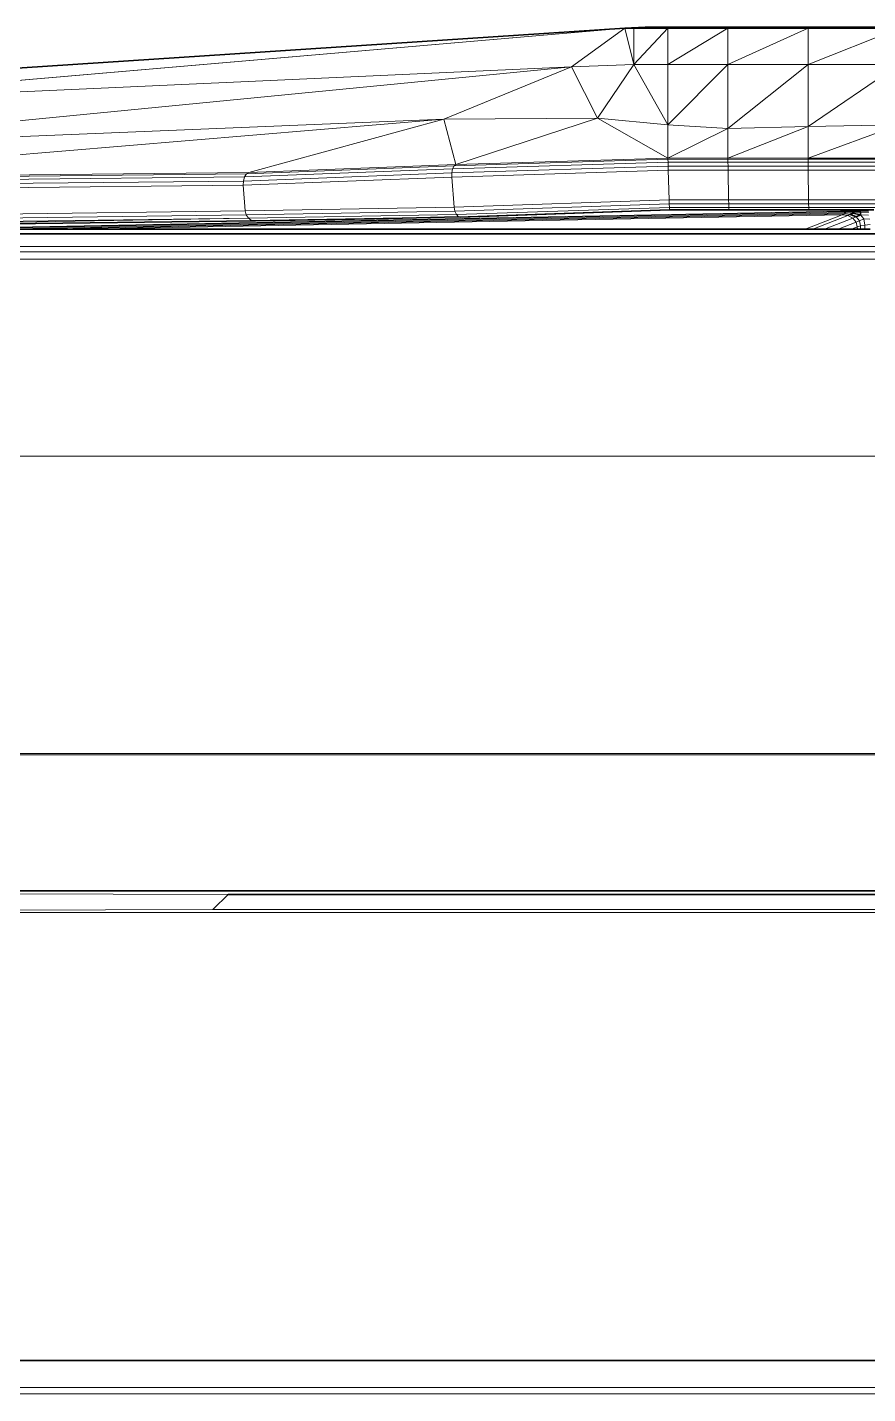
# Model space of a CAD drawing. Header units: inches. Extents: x 1 to 101, y 1 to 36.
# Drawn here: x 8.84 to 12.25, y 29.98 to 35.54 of the extents above; entities that cross this region are included whole.
import ezdxf

# ---------------------------------------------------------------- set-up
doc = ezdxf.new("R2010")
doc.units = ezdxf.units.IN
doc.header["$MEASUREMENT"] = 0
doc.layers.add('Default', color=7, linetype='Continuous')

msp = doc.modelspace()

# ---------------------------------------------------------------- linework, layer by layer
at = {"layer": 'Default', "color": 49, "lineweight": 0, "true_color": 0x464646, "transparency": 33554687}
for p, q in [((7.6599, 35.2958), (11.2644, 35.5318)), ((11.2644, 35.5318), (7.6599, 35.2223))]:
    msp.add_line(p, q, dxfattribs=at).dxf.unprotected_set("ltscale", 0)
at = {"layer": 'Default', "color": 251, "lineweight": 0, "true_color": 0x494949, "transparency": 33554687}
for p, q in [((7.6599, 35.2223), (11.2644, 35.5318)), ((11.2644, 35.5318), (11.0482, 35.3751)), ((11.0482, 35.3751), (11.2644, 35.5318)), ((11.3008, 35.3849), (11.2644, 35.5318)), ((11.2644, 35.5318), (11.3008, 35.5318)), ((11.2644, 35.5318), (11.3008, 35.3849)), ((11.3008, 35.5318), (11.3008, 35.3849)), ((11.3008, 35.3849), (11.0482, 35.3751)), ((11.0482, 35.3751), (7.6599, 35.2223))]:
    msp.add_line(p, q, dxfattribs=at).dxf.unprotected_set("ltscale", 0)
at = {"layer": 'Default', "color": 7, "lineweight": 35, "ltscale": 5.332711, "transparency": 33554687}
for p, q in [((7.6599, 35.2958), (11.2644, 35.5318)), ((11.3471, 35.5358), (11.2644, 35.5318)), ((11.2644, 35.5318), (11.3008, 35.5318)), ((11.3008, 35.5318), (11.4399, 35.5318)), ((14.1433, 35.5358), (11.3471, 35.5358)), ((11.4399, 35.5318), (11.6835, 35.5318)), ((11.6835, 35.5318), (12.0096, 35.5318)), ((12.0096, 35.5318), (12.3779, 35.5318)), ((10.5987, 34.7646), (11.4463, 34.7938)), ((11.4463, 34.7938), (11.6874, 34.7943)), ((11.6874, 34.7943), (12.0119, 34.7933)), ((12.0119, 34.7933), (12.1813, 34.7934)), ((12.1813, 34.7934), (12.2159, 34.7934)), ((12.182, 34.7749), (12.1914, 34.7804)), ((12.2043, 34.7655), (12.182, 34.7749)), ((12.1914, 34.7804), (12.1899, 34.7861)), ((12.1899, 34.7861), (12.2226, 34.7841)), ((12.1914, 34.7804), (12.2226, 34.7739)), ((12.2043, 34.7655), (12.2226, 34.7739)), ((12.2159, 34.7934), (12.2474, 34.7934)), ((12.2226, 34.7841), (12.2226, 34.7739)), ((12.2474, 34.7934), (12.2757, 34.7934)), ((8.8803, 34.7155), (8.6921, 34.7155)), ((8.7606, 34.737), (9.7584, 34.7492)), ((9.0694, 34.7155), (8.8803, 34.7155)), ((11.9974, 34.7155), (9.0694, 34.7155)), ((9.7584, 34.7492), (9.7625, 34.7489)), ((9.7625, 34.7489), (9.7642, 34.7491)), ((9.7642, 34.7491), (10.2485, 34.758)), ((10.2485, 34.758), (10.5896, 34.7661)), ((10.5987, 34.7646), (10.5896, 34.7661)), ((12.0283, 34.7155), (11.9974, 34.7155)), ((12.0758, 34.7155), (12.0283, 34.7155)), ((12.1314, 34.7155), (12.0758, 34.7155)), ((12.1861, 34.7155), (12.1314, 34.7155)), ((12.2094, 34.7155), (12.1861, 34.7155)), ((12.2227, 34.7155), (12.2094, 34.7155)), ((12.2403, 34.7155), (12.2227, 34.7155)), ((12.261, 34.7155), (12.2403, 34.7155)), ((20.6982, 34.6965), (4.7589, 34.6965)), ((4.8735, 32.0251), (20.5843, 32.0251)), ((9.5923, 31.9511), (9.653, 32.0108)), ((15.8743, 32.0108), (9.653, 32.0108)), ((9.5919, 31.9501), (9.5923, 31.9511)), ((12.7451, 30.1167), (4.8689, 30.1167))]:
    msp.add_line(p, q, dxfattribs=at)
at = {"layer": 'Default', "color": 7, "lineweight": 15, "ltscale": 5.332711, "transparency": 33554687}
for p, q in [((11.0482, 35.3751), (11.2644, 35.5318)), ((11.3008, 35.3849), (11.3008, 35.5318)), ((11.4399, 35.3849), (11.4399, 35.5318)), ((11.6835, 35.3849), (11.6835, 35.5318)), ((12.0096, 35.3849), (12.0096, 35.5318)), ((11.3008, 35.3849), (11.0482, 35.3751)), ((11.1542, 35.1667), (11.3008, 35.3849)), ((11.4399, 35.3849), (11.3008, 35.3849)), ((11.6835, 35.3849), (11.4399, 35.3849)), ((11.4399, 35.1388), (11.4399, 35.3849)), ((12.0096, 35.3849), (11.6835, 35.3849)), ((11.6835, 35.1247), (11.6835, 35.3849)), ((12.3779, 35.3849), (12.0096, 35.3849)), ((12.0096, 35.1333), (12.0096, 35.3849)), ((11.0482, 35.3751), (7.6599, 35.2223)), ((10.5291, 35.162), (11.0482, 35.3751)), ((7.6599, 35.0447), (10.5291, 35.162)), ((10.5291, 35.162), (9.7369, 34.9454)), ((11.1542, 35.1667), (10.5291, 35.162)), ((10.5781, 34.9784), (11.1542, 35.1667)), ((11.4399, 35.1388), (11.1542, 35.1667)), ((11.6835, 35.1247), (11.4399, 35.1388)), ((11.4399, 35.0045), (11.4399, 35.1388)), ((12.0096, 35.1333), (11.6835, 35.1247)), ((11.6835, 35.004), (11.6835, 35.1247)), ((12.3779, 35.1389), (12.0096, 35.1333)), ((12.0096, 35.0043), (12.0096, 35.1333)), ((11.44, 34.9995), (10.571, 34.9729)), ((11.4399, 35.0045), (10.5781, 34.9784)), ((11.6835, 35.004), (11.4399, 35.0045)), ((11.44, 34.9995), (11.4399, 35.0045)), ((11.6836, 34.9991), (11.44, 34.9995)), ((11.4403, 34.9878), (11.44, 34.9995)), ((12.0096, 35.0043), (11.6835, 35.004)), ((11.6836, 34.9991), (11.6835, 35.004)), ((12.0096, 34.9993), (11.6836, 34.9991)), ((11.6838, 34.9876), (11.6836, 34.9991)), ((12.3779, 35.0045), (12.0096, 35.0043)), ((12.0096, 34.9993), (12.0096, 35.0043)), ((12.3778, 34.9994), (12.0096, 34.9993)), ((12.0097, 34.9877), (12.0096, 34.9993)), ((9.7369, 34.9454), (7.6599, 34.9232)), ((9.7277, 34.9397), (7.6601, 34.9183)), ((10.5618, 34.9442), (9.7155, 34.9109)), ((10.5651, 34.9608), (9.7199, 34.9275)), ((9.7277, 34.9397), (9.7199, 34.9275)), ((10.571, 34.9729), (9.7277, 34.9397)), ((9.7369, 34.9454), (9.7277, 34.9397)), ((10.5781, 34.9784), (9.7369, 34.9454)), ((11.4412, 34.9546), (10.5617, 34.9272)), ((10.5617, 34.9272), (10.5618, 34.9442)), ((11.4407, 34.9715), (10.5618, 34.9442)), ((10.5618, 34.9442), (10.5651, 34.9608)), ((11.4403, 34.9878), (10.5651, 34.9608)), ((10.5651, 34.9608), (10.571, 34.9729)), ((10.571, 34.9729), (10.5781, 34.9784)), ((11.6838, 34.9876), (11.4403, 34.9878)), ((11.4407, 34.9715), (11.4403, 34.9878)), ((11.684, 34.9713), (11.4407, 34.9715)), ((11.4412, 34.9546), (11.4407, 34.9715)), ((11.6843, 34.9546), (11.4412, 34.9546)), ((11.4447, 34.8342), (11.4412, 34.9546)), ((12.0097, 34.9877), (11.6838, 34.9876)), ((11.684, 34.9713), (11.6838, 34.9876)), ((12.0099, 34.9714), (11.684, 34.9713)), ((11.6843, 34.9546), (11.684, 34.9713)), ((12.0101, 34.9546), (11.6843, 34.9546)), ((11.6865, 34.8343), (11.6843, 34.9546)), ((12.3778, 34.9877), (12.0097, 34.9877)), ((12.0099, 34.9714), (12.0097, 34.9877)), ((12.3778, 34.9714), (12.0099, 34.9714)), ((12.0101, 34.9546), (12.0099, 34.9714)), ((12.3777, 34.9546), (12.0101, 34.9546)), ((12.0114, 34.8344), (12.0101, 34.9546)), ((9.7199, 34.9275), (7.6606, 34.9068)), ((9.7155, 34.9109), (7.6613, 34.8906)), ((7.6621, 34.8736), (9.715, 34.8938)), ((10.5617, 34.9272), (9.715, 34.8938)), ((9.7155, 34.9109), (9.715, 34.8938)), ((9.715, 34.8938), (9.7231, 34.7903)), ((9.7199, 34.9275), (9.7155, 34.9109)), ((10.5712, 34.8049), (10.5617, 34.9272)), ((11.4447, 34.8342), (10.5712, 34.8049)), ((11.6865, 34.8343), (11.4447, 34.8342)), ((11.4452, 34.818), (11.4447, 34.8342)), ((12.0114, 34.8344), (11.6865, 34.8343)), ((11.6868, 34.8181), (11.6865, 34.8343)), ((12.3774, 34.8344), (12.0114, 34.8344)), ((12.0116, 34.818), (12.0114, 34.8344)), ((9.7231, 34.7903), (7.6674, 34.7625)), ((9.7269, 34.7739), (7.6682, 34.7467)), ((8.3559, 34.7155), (12.1412, 34.7884)), ((12.1554, 34.7857), (8.5184, 34.7155)), ((8.6921, 34.7155), (12.1614, 34.7822)), ((12.1586, 34.7782), (8.8803, 34.7155)), ((12.1472, 34.7742), (9.0694, 34.7155)), ((10.5712, 34.8049), (9.7231, 34.7903)), ((9.7231, 34.7903), (9.7269, 34.7739)), ((10.5742, 34.7887), (9.7269, 34.7739)), ((9.7269, 34.7739), (9.736, 34.7595)), ((10.5807, 34.7745), (9.736, 34.7595)), ((10.5742, 34.7887), (10.5712, 34.8049)), ((11.4452, 34.818), (10.5742, 34.7887)), ((10.5807, 34.7745), (10.5742, 34.7887)), ((11.4457, 34.8038), (10.5807, 34.7745)), ((10.5896, 34.7661), (10.5807, 34.7745)), ((11.4461, 34.7953), (10.5896, 34.7661)), ((11.6868, 34.8181), (11.4452, 34.818)), ((11.4457, 34.8038), (11.4452, 34.818)), ((11.6871, 34.804), (11.4457, 34.8038)), ((11.4461, 34.7953), (11.4457, 34.8038)), ((11.6873, 34.7957), (11.4461, 34.7953)), ((11.4463, 34.7938), (11.4461, 34.7953)), ((12.0116, 34.818), (11.6868, 34.8181)), ((11.6871, 34.804), (11.6868, 34.8181)), ((12.0117, 34.8037), (11.6871, 34.804)), ((11.6873, 34.7957), (11.6871, 34.804)), ((12.0119, 34.7951), (11.6873, 34.7957)), ((11.6874, 34.7943), (11.6873, 34.7957)), ((12.1472, 34.7742), (11.9974, 34.7155)), ((12.3773, 34.8181), (12.0116, 34.818)), ((12.0117, 34.8037), (12.0116, 34.818)), ((12.3773, 34.8038), (12.0117, 34.8037)), ((12.0119, 34.7951), (12.0117, 34.8037)), ((12.0119, 34.7933), (12.0119, 34.7951)), ((12.1813, 34.7934), (12.0119, 34.7951)), ((12.0283, 34.7155), (12.171, 34.7708)), ((12.1412, 34.7884), (12.1813, 34.7934)), ((12.1412, 34.7884), (12.1841, 34.789)), ((12.1412, 34.7884), (12.1554, 34.7857)), ((12.1586, 34.7782), (12.1472, 34.7742)), ((12.171, 34.7708), (12.1472, 34.7742)), ((12.1554, 34.7857), (12.1899, 34.7861)), ((12.1554, 34.7857), (12.1614, 34.7822)), ((12.1614, 34.7822), (12.1586, 34.7782)), ((12.182, 34.7749), (12.1586, 34.7782)), ((12.1614, 34.7822), (12.1914, 34.7804)), ((12.171, 34.7708), (12.182, 34.7749)), ((12.1912, 34.76), (12.171, 34.7708)), ((12.1841, 34.789), (12.2159, 34.7934)), ((12.1841, 34.789), (12.222, 34.7895)), ((12.1899, 34.7861), (12.1841, 34.789)), ((12.222, 34.7895), (12.2474, 34.7934)), ((12.222, 34.7895), (12.2551, 34.7899)), ((12.222, 34.7895), (12.2226, 34.7841)), ((12.2226, 34.7841), (12.2554, 34.7839)), ((12.2226, 34.7739), (12.2356, 34.7568)), ((12.2553, 34.7723), (12.2226, 34.7739)), ((9.736, 34.7595), (7.669, 34.7328)), ((9.7489, 34.7508), (8.7606, 34.737)), ((9.736, 34.7595), (9.7489, 34.7508)), ((10.5896, 34.7661), (9.7489, 34.7508)), ((9.7489, 34.7508), (9.7584, 34.7492)), ((12.0758, 34.7155), (12.1912, 34.76)), ((12.1314, 34.7155), (12.2051, 34.7437)), ((12.1861, 34.7155), (12.2089, 34.7244)), ((12.1912, 34.76), (12.2043, 34.7655)), ((12.2051, 34.7437), (12.1912, 34.76)), ((12.2177, 34.7497), (12.2043, 34.7655)), ((12.2177, 34.7497), (12.2051, 34.7437)), ((12.2089, 34.7244), (12.2051, 34.7437)), ((12.2089, 34.7244), (12.2227, 34.7285)), ((12.2089, 34.7244), (12.2094, 34.7155)), ((12.2356, 34.7568), (12.2177, 34.7497)), ((12.2227, 34.7285), (12.2177, 34.7497)), ((12.2403, 34.7317), (12.2227, 34.7285)), ((12.2227, 34.7285), (12.2227, 34.7155)), ((12.2602, 34.7557), (12.2356, 34.7568)), ((12.2356, 34.7568), (12.2403, 34.7317)), ((12.261, 34.7337), (12.2403, 34.7317)), ((12.2403, 34.7317), (12.2403, 34.7155)), ((20.6982, 34.6454), (4.7589, 34.6454)), ((4.7589, 34.6232), (20.6982, 34.6232)), ((20.6982, 34.5928), (4.7589, 34.5928)), ((4.7589, 33.7923), (20.6982, 33.7923)), ((20.6982, 32.5842), (4.7589, 32.5842)), ((4.7862, 32.5788), (20.6709, 32.5788)), ((9.653, 32.0108), (4.8735, 32.0251)), ((4.9602, 31.9376), (9.5919, 31.9501)), ((4.9602, 31.9376), (20.4969, 31.9376)), ((15.9355, 31.9501), (9.5919, 31.9501)), ((4.7589, 30.0067), (12.7451, 30.0067)), ((4.7589, 29.9818), (12.7451, 29.9818))]:
    msp.add_line(p, q, dxfattribs=at)
at = {"layer": 'Default', "color": 251, "lineweight": 0, "true_color": 0x4a4a4a, "transparency": 33554687}
for p, q in [((11.3008, 35.3849), (11.4399, 35.5318)), ((11.3008, 35.5318), (11.4399, 35.5318)), ((11.4399, 35.5318), (11.3008, 35.3849)), ((11.3008, 35.3849), (11.3008, 35.5318)), ((11.4399, 35.5318), (11.6835, 35.5318)), ((11.6835, 35.5318), (11.4399, 35.3849)), ((11.4399, 35.3849), (11.4399, 35.5318)), ((11.4399, 35.5318), (11.4399, 35.3849)), ((11.4399, 35.3849), (11.3008, 35.3849))]:
    msp.add_line(p, q, dxfattribs=at).dxf.unprotected_set("ltscale", 0)
at = {"layer": 'Default', "color": 251, "lineweight": 0, "true_color": 0x4b4b4b, "transparency": 33554687}
for p, q in [((11.4399, 35.3849), (11.6835, 35.5318)), ((11.6835, 35.3849), (12.0096, 35.5318)), ((11.6835, 35.5318), (12.0096, 35.5318)), ((12.0096, 35.5318), (11.6835, 35.3849)), ((11.6835, 35.3849), (11.6835, 35.5318)), ((11.6835, 35.5318), (11.6835, 35.3849)), ((12.0096, 35.5318), (12.3779, 35.5318)), ((12.3779, 35.5318), (12.0096, 35.3849)), ((12.0096, 35.3849), (12.0096, 35.5318)), ((12.0096, 35.5318), (12.0096, 35.3849)), ((11.6835, 35.3849), (11.4399, 35.3849)), ((12.0096, 35.3849), (11.6835, 35.3849))]:
    msp.add_line(p, q, dxfattribs=at).dxf.unprotected_set("ltscale", 0)
at = {"layer": 'Default', "color": 251, "lineweight": 0, "true_color": 0x4c4c4c, "transparency": 33554687}
for p, q in [((12.0096, 35.3849), (12.3779, 35.5318)), ((12.3779, 35.3849), (12.0096, 35.3849))]:
    msp.add_line(p, q, dxfattribs=at).dxf.unprotected_set("ltscale", 0)
at = {"layer": 'Default', "color": 251, "lineweight": 0, "true_color": 0x515151, "transparency": 33554687}
for p, q in [((11.0482, 35.3751), (11.3008, 35.3849)), ((11.3008, 35.3849), (11.1542, 35.1667)), ((11.1542, 35.1667), (11.0482, 35.3751))]:
    msp.add_line(p, q, dxfattribs=at).dxf.unprotected_set("ltscale", 0)
at = {"layer": 'Default', "color": 251, "lineweight": 0, "true_color": 0x535353, "transparency": 33554687}
for p, q in [((11.1542, 35.1667), (11.3008, 35.3849)), ((11.3008, 35.3849), (11.4399, 35.1388)), ((11.4399, 35.1388), (11.1542, 35.1667)), ((11.1542, 35.1667), (11.4399, 35.1388)), ((11.4399, 35.0045), (11.1542, 35.1667)), ((11.4399, 35.1388), (11.6835, 35.1247)), ((11.4399, 35.0045), (11.4399, 35.1388)), ((11.4399, 35.1388), (11.4399, 35.0045)), ((11.6835, 35.1247), (11.4399, 35.0045)), ((11.6835, 35.004), (12.0096, 35.1333)), ((12.0096, 35.1333), (12.3779, 35.1389)), ((12.3779, 35.1389), (12.0096, 35.0043)), ((12.0096, 35.0043), (12.3779, 35.1389)), ((12.0096, 35.0043), (12.0096, 35.1333)), ((12.0096, 35.1333), (12.0096, 35.0043)), ((12.0096, 35.0043), (11.6835, 35.004)), ((11.6835, 35.004), (12.0096, 35.0043)), ((11.6836, 34.9991), (11.6835, 35.004)), ((12.0096, 34.9993), (11.6836, 34.9991)), ((12.0096, 35.0043), (12.3779, 35.0045)), ((12.3779, 35.0045), (12.0096, 35.0043)), ((12.0096, 35.0043), (12.0096, 34.9993)), ((12.0096, 34.9993), (12.0096, 35.0043)), ((12.3778, 34.9994), (12.0096, 34.9993))]:
    msp.add_line(p, q, dxfattribs=at).dxf.unprotected_set("ltscale", 0)
at = {"layer": 'Default', "color": 251, "lineweight": 0, "true_color": 0x565656, "transparency": 33554687}
for p, q in [((11.3008, 35.3849), (11.4399, 35.3849)), ((11.4399, 35.1388), (11.3008, 35.3849)), ((11.4399, 35.3849), (11.4399, 35.1388))]:
    msp.add_line(p, q, dxfattribs=at).dxf.unprotected_set("ltscale", 0)
at = {"layer": 'Default', "color": 251, "lineweight": 0, "true_color": 0x575757, "transparency": 33554687}
for p, q in [((11.4399, 35.3849), (11.6835, 35.3849)), ((11.6835, 35.3849), (11.4399, 35.1388)), ((11.4399, 35.1388), (11.4399, 35.3849)), ((10.5781, 34.9784), (11.1542, 35.1667)), ((11.1542, 35.1667), (11.4399, 35.0045)), ((11.44, 34.9995), (10.571, 34.9729)), ((11.4399, 35.0045), (10.5781, 34.9784)), ((10.5781, 34.9784), (11.4399, 35.0045)), ((11.4399, 35.0045), (11.44, 34.9995)), ((10.571, 34.9729), (10.5781, 34.9784))]:
    msp.add_line(p, q, dxfattribs=at).dxf.unprotected_set("ltscale", 0)
at = {"layer": 'Default', "color": 251, "lineweight": 0, "true_color": 0x5a5a5a, "transparency": 33554687}
for p, q in [((11.4399, 35.1388), (11.6835, 35.3849)), ((11.6835, 35.3849), (12.0096, 35.3849)), ((12.0096, 35.3849), (11.6835, 35.1247)), ((11.6835, 35.1247), (11.6835, 35.3849)), ((11.6835, 35.3849), (11.6835, 35.1247)), ((11.6835, 35.1247), (11.4399, 35.1388))]:
    msp.add_line(p, q, dxfattribs=at).dxf.unprotected_set("ltscale", 0)
at = {"layer": 'Default', "color": 251, "lineweight": 0, "true_color": 0x5c5c5c, "transparency": 33554687}
for p, q in [((11.6835, 35.1247), (12.0096, 35.3849)), ((12.0096, 35.3849), (12.3779, 35.3849)), ((12.3779, 35.3849), (12.0096, 35.1333)), ((12.0096, 35.1333), (12.0096, 35.3849)), ((12.0096, 35.3849), (12.0096, 35.1333)), ((7.6599, 34.9232), (10.5291, 35.162)), ((10.5291, 35.162), (9.7369, 34.9454)), ((12.0096, 35.1333), (11.6835, 35.1247)), ((7.6599, 34.9232), (9.7369, 34.9454)), ((9.7369, 34.9454), (7.6599, 34.9232)), ((9.7277, 34.9397), (7.6601, 34.9183)), ((9.7369, 34.9454), (9.7277, 34.9397))]:
    msp.add_line(p, q, dxfattribs=at).dxf.unprotected_set("ltscale", 0)
at = {"layer": 'Default', "color": 251, "lineweight": 0, "true_color": 0x5d5d5d, "transparency": 33554687}
for p, q in [((12.0096, 35.1333), (12.3779, 35.3849)), ((12.3779, 35.1389), (12.0096, 35.1333))]:
    msp.add_line(p, q, dxfattribs=at).dxf.unprotected_set("ltscale", 0)
at = {"layer": 'Default', "color": 251, "lineweight": 0, "true_color": 0x4e4e4e, "transparency": 33554687}
for p, q in [((7.6599, 35.2223), (11.0482, 35.3751)), ((11.0482, 35.3751), (7.6599, 35.0447)), ((4.8735, 32.0251), (9.653, 32.0108)), ((9.653, 32.0108), (9.5923, 31.9511)), ((9.5919, 31.9501), (4.9602, 31.9376)), ((9.5923, 31.9511), (9.5919, 31.9501))]:
    msp.add_line(p, q, dxfattribs=at).dxf.unprotected_set("ltscale", 0)
at = {"layer": 'Default', "color": 251, "lineweight": 0, "true_color": 0x4f4f4f, "transparency": 33554687}
for p, q in [((7.6599, 35.0447), (11.0482, 35.3751)), ((11.0482, 35.3751), (10.5291, 35.162)), ((10.5291, 35.162), (7.6599, 35.0447))]:
    msp.add_line(p, q, dxfattribs=at).dxf.unprotected_set("ltscale", 0)
at = {"layer": 'Default', "color": 251, "lineweight": 0, "true_color": 0x505050, "transparency": 33554687}
for p, q in [((10.5291, 35.162), (11.0482, 35.3751)), ((11.0482, 35.3751), (11.1542, 35.1667)), ((11.1542, 35.1667), (10.5291, 35.162)), ((8.8803, 34.7155), (12.1586, 34.7782)), ((12.1472, 34.7742), (9.0694, 34.7155)), ((10.5807, 34.7745), (11.4457, 34.8038)), ((10.5896, 34.7661), (10.5807, 34.7745)), ((11.4461, 34.7953), (10.5896, 34.7661)), ((11.4457, 34.8038), (11.6871, 34.804)), ((11.4461, 34.7953), (11.4457, 34.8038)), ((11.4457, 34.8038), (11.4461, 34.7953)), ((11.6873, 34.7957), (11.4461, 34.7953)), ((11.6873, 34.7957), (11.6871, 34.804)), ((11.6871, 34.804), (12.0117, 34.8037)), ((11.6871, 34.804), (11.6873, 34.7957)), ((12.0119, 34.7951), (11.6873, 34.7957)), ((12.0117, 34.8037), (12.0119, 34.7951)), ((12.1586, 34.7782), (12.1472, 34.7742)), ((7.7369, 34.7247), (9.736, 34.7595)), ((9.7489, 34.7508), (8.7606, 34.737)), ((9.0694, 34.7155), (8.8803, 34.7155)), ((9.736, 34.7595), (9.7489, 34.7508))]:
    msp.add_line(p, q, dxfattribs=at).dxf.unprotected_set("ltscale", 0)
at = {"layer": 'Default', "color": 251, "lineweight": 0, "true_color": 0x525252, "transparency": 33554687}
for p, q in [((7.6599, 35.0447), (10.5291, 35.162)), ((10.5291, 35.162), (7.6599, 34.9232)), ((11.4399, 35.0045), (11.6835, 35.1247)), ((11.6835, 35.1247), (12.0096, 35.1333)), ((12.0096, 35.1333), (11.6835, 35.004)), ((11.6835, 35.004), (11.6835, 35.1247)), ((11.6835, 35.1247), (11.6835, 35.004)), ((11.6835, 35.004), (11.4399, 35.0045)), ((11.4399, 35.0045), (11.6835, 35.004)), ((11.44, 34.9995), (11.4399, 35.0045)), ((11.6836, 34.9991), (11.44, 34.9995)), ((11.6835, 35.004), (11.6836, 34.9991))]:
    msp.add_line(p, q, dxfattribs=at).dxf.unprotected_set("ltscale", 0)
at = {"layer": 'Default', "color": 251, "lineweight": 0, "true_color": 0x595959, "transparency": 33554687}
for p, q in [((9.7369, 34.9454), (10.5291, 35.162)), ((10.5291, 35.162), (11.1542, 35.1667)), ((10.5781, 34.9784), (10.5291, 35.162)), ((10.5291, 35.162), (10.5781, 34.9784)), ((11.1542, 35.1667), (10.5781, 34.9784)), ((10.571, 34.9729), (9.7277, 34.9397)), ((9.7277, 34.9397), (9.7369, 34.9454)), ((10.5781, 34.9784), (9.7369, 34.9454)), ((9.7369, 34.9454), (10.5781, 34.9784)), ((10.5781, 34.9784), (10.571, 34.9729)), ((12.0117, 34.8037), (12.3773, 34.8038)), ((12.0119, 34.7951), (12.0117, 34.8037)), ((12.1813, 34.7934), (12.0119, 34.7951)), ((12.2159, 34.7934), (12.1813, 34.7934)), ((12.2474, 34.7934), (12.2159, 34.7934)), ((12.2757, 34.7934), (12.2474, 34.7934))]:
    msp.add_line(p, q, dxfattribs=at).dxf.unprotected_set("ltscale", 0)
at = {"layer": 'Default', "color": 250, "lineweight": 0, "true_color": 0x2d2d2d, "transparency": 33554687}
for p, q in [((10.571, 34.9729), (11.44, 34.9995)), ((11.44, 34.9995), (11.4403, 34.9878)), ((10.5618, 34.9442), (9.7155, 34.9109)), ((9.7199, 34.9275), (10.5651, 34.9608)), ((11.4412, 34.9546), (10.5617, 34.9272)), ((10.5617, 34.9272), (10.5618, 34.9442)), ((10.5618, 34.9442), (11.4407, 34.9715)), ((11.4407, 34.9715), (10.5618, 34.9442)), ((10.5651, 34.9608), (10.5618, 34.9442)), ((10.5618, 34.9442), (10.5651, 34.9608)), ((11.4403, 34.9878), (10.5651, 34.9608)), ((10.5651, 34.9608), (11.4403, 34.9878)), ((10.5651, 34.9608), (10.571, 34.9729)), ((11.4403, 34.9878), (11.4407, 34.9715)), ((11.4407, 34.9715), (11.4412, 34.9546)), ((9.7155, 34.9109), (9.7199, 34.9275))]:
    msp.add_line(p, q, dxfattribs=at).dxf.unprotected_set("ltscale", 0)
at = {"layer": 'Default', "color": 250, "lineweight": 0, "true_color": 0x2f2f2f, "transparency": 33554687}
for p, q in [((11.44, 34.9995), (11.6836, 34.9991)), ((11.4403, 34.9878), (11.44, 34.9995)), ((11.6836, 34.9991), (11.6838, 34.9876)), ((11.6838, 34.9876), (11.4403, 34.9878)), ((11.4407, 34.9715), (11.4403, 34.9878)), ((11.4403, 34.9878), (11.6838, 34.9876)), ((11.4412, 34.9546), (11.4407, 34.9715)), ((11.4407, 34.9715), (11.684, 34.9713)), ((11.684, 34.9713), (11.4407, 34.9715)), ((11.6843, 34.9546), (11.4412, 34.9546)), ((11.6838, 34.9876), (11.684, 34.9713)), ((11.684, 34.9713), (11.6843, 34.9546))]:
    msp.add_line(p, q, dxfattribs=at).dxf.unprotected_set("ltscale", 0)
at = {"layer": 'Default', "color": 250, "lineweight": 0, "true_color": 0x303030, "transparency": 33554687}
for p, q in [((11.6836, 34.9991), (12.0096, 34.9993)), ((11.6838, 34.9876), (11.6836, 34.9991)), ((12.0096, 34.9993), (12.0097, 34.9877)), ((12.0097, 34.9877), (11.6838, 34.9876)), ((11.6838, 34.9876), (12.0097, 34.9877)), ((11.684, 34.9713), (11.6838, 34.9876)), ((11.684, 34.9713), (12.0099, 34.9714)), ((12.0099, 34.9714), (11.684, 34.9713)), ((11.6843, 34.9546), (11.684, 34.9713)), ((12.0101, 34.9546), (11.6843, 34.9546)), ((12.0097, 34.9877), (12.0099, 34.9714)), ((12.0099, 34.9714), (12.0101, 34.9546))]:
    msp.add_line(p, q, dxfattribs=at).dxf.unprotected_set("ltscale", 0)
at = {"layer": 'Default', "color": 250, "lineweight": 0, "transparency": 33554687}
for p, q in [((12.0096, 34.9993), (12.3778, 34.9994)), ((12.0097, 34.9877), (12.0096, 34.9993)), ((12.3778, 34.9877), (12.0097, 34.9877)), ((12.0099, 34.9714), (12.0097, 34.9877)), ((12.0097, 34.9877), (12.3778, 34.9877)), ((12.0101, 34.9546), (12.0099, 34.9714)), ((12.0099, 34.9714), (12.3778, 34.9714)), ((12.3778, 34.9714), (12.0099, 34.9714)), ((12.3777, 34.9546), (12.0101, 34.9546))]:
    msp.add_line(p, q, dxfattribs=at).dxf.unprotected_set("ltscale", 0)
at = {"layer": 'Default', "color": 8, "lineweight": 0, "true_color": 0x707070, "transparency": 33554687}
for p, q in [((7.6601, 34.9183), (9.7277, 34.9397)), ((9.7277, 34.9397), (9.7199, 34.9275)), ((9.7199, 34.9275), (7.6606, 34.9068))]:
    msp.add_line(p, q, dxfattribs=at).dxf.unprotected_set("ltscale", 0)
at = {"layer": 'Default', "color": 9, "lineweight": 0, "true_color": 0xcbcbcb, "transparency": 33554687}
for p, q in [((9.7155, 34.9109), (10.5618, 34.9442)), ((10.5617, 34.9272), (11.4412, 34.9546)), ((10.5618, 34.9442), (10.5617, 34.9272)), ((11.4447, 34.8342), (11.4412, 34.9546)), ((11.4412, 34.9546), (11.6843, 34.9546)), ((11.4412, 34.9546), (11.4447, 34.8342)), ((11.6865, 34.8343), (11.6843, 34.9546)), ((11.6843, 34.9546), (12.0101, 34.9546)), ((11.6843, 34.9546), (11.6865, 34.8343)), ((12.0114, 34.8344), (12.0101, 34.9546)), ((12.0101, 34.9546), (12.3777, 34.9546)), ((12.0101, 34.9546), (12.0114, 34.8344)), ((7.6613, 34.8906), (9.7155, 34.9109)), ((7.6621, 34.8736), (9.715, 34.8938)), ((9.715, 34.8938), (7.6621, 34.8736)), ((9.715, 34.8938), (10.5617, 34.9272)), ((10.5617, 34.9272), (9.715, 34.8938)), ((9.7155, 34.9109), (9.715, 34.8938)), ((9.715, 34.8938), (9.7155, 34.9109)), ((9.7231, 34.7903), (9.715, 34.8938)), ((9.715, 34.8938), (9.7231, 34.7903)), ((10.5712, 34.8049), (10.5617, 34.9272)), ((10.5617, 34.9272), (10.5712, 34.8049)), ((11.4447, 34.8342), (10.5712, 34.8049)), ((11.6865, 34.8343), (11.4447, 34.8342)), ((12.0114, 34.8344), (11.6865, 34.8343)), ((12.3774, 34.8344), (12.0114, 34.8344)), ((9.7231, 34.7903), (7.6674, 34.7625)), ((10.5712, 34.8049), (9.7231, 34.7903)), ((4.7589, 34.6965), (20.6982, 34.6965)), ((20.6982, 34.6454), (4.7589, 34.6454)), ((4.7589, 34.5928), (20.6982, 34.5928)), ((20.6982, 33.7923), (4.7589, 33.7923)), ((4.7589, 33.7923), (20.6982, 33.7923)), ((20.6982, 32.5842), (4.7589, 32.5842)), ((4.7589, 32.5842), (20.6982, 32.5842)), ((20.6709, 32.5788), (4.7862, 32.5788)), ((4.7862, 32.5788), (20.6709, 32.5788)), ((20.5843, 32.0251), (4.8735, 32.0251)), ((9.653, 32.0108), (4.8735, 32.0251)), ((4.8735, 32.0251), (20.5843, 32.0251)), ((9.5923, 31.9511), (9.653, 32.0108)), ((9.653, 32.0108), (15.8743, 32.0108)), ((15.8743, 32.0108), (9.653, 32.0108)), ((9.5919, 31.9501), (9.5923, 31.9511)), ((15.9355, 31.9501), (9.5919, 31.9501))]:
    msp.add_line(p, q, dxfattribs=at).dxf.unprotected_set("ltscale", 0)
at = {"layer": 'Default', "color": 8, "lineweight": 0, "true_color": 0x737373, "transparency": 33554687}
for p, q in [((10.5651, 34.9608), (9.7199, 34.9275)), ((9.7199, 34.9275), (9.7277, 34.9397)), ((9.7277, 34.9397), (10.571, 34.9729)), ((10.571, 34.9729), (10.5651, 34.9608))]:
    msp.add_line(p, q, dxfattribs=at).dxf.unprotected_set("ltscale", 0)
at = {"layer": 'Default', "color": 250, "lineweight": 0, "true_color": 0x282828, "transparency": 33554687}
for p, q in [((7.6606, 34.9068), (9.7199, 34.9275)), ((9.7155, 34.9109), (7.6613, 34.8906)), ((9.7199, 34.9275), (9.7155, 34.9109))]:
    msp.add_line(p, q, dxfattribs=at).dxf.unprotected_set("ltscale", 0)
at = {"layer": 'Default', "color": 250, "lineweight": 0, "true_color": 0x2b2b2b, "transparency": 33554687}
for p, q in [((10.5712, 34.8049), (11.4447, 34.8342)), ((11.4447, 34.8342), (11.6865, 34.8343)), ((11.4452, 34.818), (11.4447, 34.8342)), ((11.4447, 34.8342), (11.4452, 34.818)), ((11.6865, 34.8343), (12.0114, 34.8344)), ((11.6868, 34.8181), (11.6865, 34.8343)), ((11.6865, 34.8343), (11.6868, 34.8181)), ((12.0114, 34.8344), (12.0116, 34.818)), ((10.5742, 34.7887), (10.5712, 34.8049)), ((11.4452, 34.818), (10.5742, 34.7887)), ((11.6868, 34.8181), (11.4452, 34.818)), ((12.0116, 34.818), (11.6868, 34.8181))]:
    msp.add_line(p, q, dxfattribs=at).dxf.unprotected_set("ltscale", 0)
at = {"layer": 'Default', "color": 250, "lineweight": 0, "true_color": 0x2a2a2a, "transparency": 33554687}
for p, q in [((12.0114, 34.8344), (12.3774, 34.8344)), ((12.0116, 34.818), (12.0114, 34.8344)), ((12.3773, 34.8181), (12.0116, 34.818))]:
    msp.add_line(p, q, dxfattribs=at).dxf.unprotected_set("ltscale", 0)
at = {"layer": 'Default', "color": 250, "lineweight": 0, "true_color": 0x2e2e2e, "transparency": 33554687}
for p, q in [((7.6674, 34.7625), (9.7231, 34.7903)), ((9.7269, 34.7739), (7.6682, 34.7467)), ((9.7231, 34.7903), (9.7269, 34.7739))]:
    msp.add_line(p, q, dxfattribs=at).dxf.unprotected_set("ltscale", 0)
at = {"layer": 'Default', "color": 9, "lineweight": 0, "true_color": 0xc8c8c8, "transparency": 33554687}
for p, q in [((7.6682, 34.7467), (9.7269, 34.7739)), ((9.7269, 34.7739), (10.5742, 34.7887)), ((9.7269, 34.7739), (9.736, 34.7595)), ((9.736, 34.7595), (9.7269, 34.7739)), ((10.5807, 34.7745), (9.736, 34.7595)), ((10.5742, 34.7887), (10.5807, 34.7745)), ((9.736, 34.7595), (7.669, 34.7328))]:
    msp.add_line(p, q, dxfattribs=at).dxf.unprotected_set("ltscale", 0)
at = {"layer": 'Default', "color": 251, "lineweight": 0, "true_color": 0x5f5f5f, "transparency": 33554687}
for p, q in [((8.3559, 34.7155), (12.1412, 34.7884)), ((8.5184, 34.7155), (12.1554, 34.7857)), ((12.1554, 34.7857), (8.5184, 34.7155)), ((8.6921, 34.7155), (12.1614, 34.7822)), ((12.1614, 34.7822), (8.6921, 34.7155)), ((12.1586, 34.7782), (8.8803, 34.7155)), ((9.0694, 34.7155), (12.1472, 34.7742)), ((12.1472, 34.7742), (11.9974, 34.7155)), ((11.9974, 34.7155), (12.1472, 34.7742)), ((12.171, 34.7708), (12.0283, 34.7155)), ((12.1412, 34.7884), (12.1554, 34.7857)), ((12.1472, 34.7742), (12.171, 34.7708)), ((12.1554, 34.7857), (12.1614, 34.7822)), ((12.1614, 34.7822), (12.1586, 34.7782)), ((8.8803, 34.7155), (8.6921, 34.7155)), ((11.9974, 34.7155), (9.0694, 34.7155)), ((12.0283, 34.7155), (11.9974, 34.7155))]:
    msp.add_line(p, q, dxfattribs=at).dxf.unprotected_set("ltscale", 0)
at = {"layer": 'Default', "color": 251, "lineweight": 0, "true_color": 0x6d6d6d, "transparency": 33554687}
for p, q in [((12.1412, 34.7884), (8.3559, 34.7155)), ((10.5987, 34.7646), (11.4463, 34.7938)), ((11.4463, 34.7938), (11.6874, 34.7943)), ((11.6874, 34.7943), (12.0119, 34.7933)), ((12.0119, 34.7933), (12.1813, 34.7934)), ((12.1813, 34.7934), (12.1412, 34.7884)), ((8.7606, 34.737), (9.7584, 34.7492)), ((9.7584, 34.7492), (9.7625, 34.7489)), ((9.7625, 34.7489), (9.7642, 34.7491)), ((9.7642, 34.7491), (10.2485, 34.758)), ((10.2485, 34.758), (10.5896, 34.7661)), ((10.5896, 34.7661), (10.5987, 34.7646))]:
    msp.add_line(p, q, dxfattribs=at).dxf.unprotected_set("ltscale", 0)
at = {"layer": 'Default', "color": 251, "lineweight": 0, "true_color": 0x555555, "transparency": 33554687}
for p, q in [((9.7231, 34.7903), (10.5712, 34.8049)), ((9.7269, 34.7739), (9.7231, 34.7903)), ((10.5742, 34.7887), (9.7269, 34.7739)), ((10.5712, 34.8049), (10.5742, 34.7887))]:
    msp.add_line(p, q, dxfattribs=at).dxf.unprotected_set("ltscale", 0)
at = {"layer": 'Default', "color": 251, "lineweight": 0, "true_color": 0x666666, "transparency": 33554687}
for p, q in [((9.736, 34.7595), (10.5807, 34.7745)), ((10.5807, 34.7745), (10.5896, 34.7661)), ((9.7489, 34.7508), (9.736, 34.7595)), ((10.5896, 34.7661), (9.7489, 34.7508))]:
    msp.add_line(p, q, dxfattribs=at).dxf.unprotected_set("ltscale", 0)
at = {"layer": 'Default', "color": 9, "lineweight": 0, "true_color": 0xc6c6c6, "transparency": 33554687}
for p, q in [((10.5742, 34.7887), (11.4452, 34.818)), ((10.5807, 34.7745), (10.5742, 34.7887)), ((11.4457, 34.8038), (10.5807, 34.7745)), ((11.4452, 34.818), (11.6868, 34.8181)), ((11.4457, 34.8038), (11.4452, 34.818)), ((11.4452, 34.818), (11.4457, 34.8038)), ((11.6871, 34.804), (11.4457, 34.8038)), ((11.6868, 34.8181), (11.6871, 34.804))]:
    msp.add_line(p, q, dxfattribs=at).dxf.unprotected_set("ltscale", 0)
at = {"layer": 'Default', "color": 9, "lineweight": 0, "true_color": 0xc5c5c5, "transparency": 33554687}
for p, q in [((11.6868, 34.8181), (12.0116, 34.818)), ((11.6871, 34.804), (11.6868, 34.8181)), ((12.0117, 34.8037), (11.6871, 34.804)), ((12.0116, 34.818), (12.3773, 34.8181)), ((12.0117, 34.8037), (12.0116, 34.818)), ((12.0116, 34.818), (12.0117, 34.8037)), ((12.3773, 34.8038), (12.0117, 34.8037))]:
    msp.add_line(p, q, dxfattribs=at).dxf.unprotected_set("ltscale", 0)
at = {"layer": 'Default', "color": 8, "lineweight": 0, "true_color": 0x7d7d7d, "transparency": 33554687}
for p, q in [((12.0283, 34.7155), (12.171, 34.7708)), ((12.171, 34.7708), (12.1912, 34.76)), ((12.0758, 34.7155), (12.0283, 34.7155)), ((12.1912, 34.76), (12.0758, 34.7155))]:
    msp.add_line(p, q, dxfattribs=at).dxf.unprotected_set("ltscale", 0)
at = {"layer": 'Default', "color": 253, "lineweight": 0, "true_color": 0xb5b5b5, "transparency": 33554687}
for p, q in [((7.669, 34.7328), (9.736, 34.7595)), ((9.736, 34.7595), (7.7369, 34.7247))]:
    msp.add_line(p, q, dxfattribs=at).dxf.unprotected_set("ltscale", 0)
at = {"layer": 'Default', "color": 254, "lineweight": 0, "true_color": 0xcccccc, "transparency": 33554687}
for p, q in [((8.6921, 34.7155), (8.8803, 34.7155)), ((8.8803, 34.7155), (9.0694, 34.7155)), ((9.0694, 34.7155), (11.9974, 34.7155)), ((11.9974, 34.7155), (12.0283, 34.7155)), ((12.0283, 34.7155), (12.0758, 34.7155)), ((12.0758, 34.7155), (12.1314, 34.7155)), ((12.1314, 34.7155), (12.1861, 34.7155)), ((12.1861, 34.7155), (12.2094, 34.7155)), ((12.2094, 34.7155), (12.2227, 34.7155)), ((12.2227, 34.7155), (12.2403, 34.7155)), ((12.2403, 34.7155), (12.261, 34.7155)), ((20.6982, 34.6965), (4.7589, 34.6965)), ((4.8689, 30.1167), (12.7451, 30.1167)), ((12.7451, 30.0067), (4.7589, 30.0067))]:
    msp.add_line(p, q, dxfattribs=at).dxf.unprotected_set("ltscale", 0)
at = {"layer": 'Default', "color": 252, "lineweight": 0, "true_color": 0x868686, "transparency": 33554687}
for p, q in [((12.0758, 34.7155), (12.1912, 34.76)), ((12.1314, 34.7155), (12.0758, 34.7155)), ((12.2051, 34.7437), (12.1314, 34.7155)), ((12.1912, 34.76), (12.2051, 34.7437))]:
    msp.add_line(p, q, dxfattribs=at).dxf.unprotected_set("ltscale", 0)
at = {"layer": 'Default', "color": 253, "lineweight": 0, "true_color": 0xa3a3a3, "transparency": 33554687}
for p, q in [((4.7589, 34.6454), (20.6982, 34.6454)), ((20.6982, 34.6232), (4.7589, 34.6232))]:
    msp.add_line(p, q, dxfattribs=at).dxf.unprotected_set("ltscale", 0)
at = {"layer": 'Default', "color": 253, "lineweight": 0, "true_color": 0xb1b1b1, "transparency": 33554687}
for p, q in [((4.7589, 34.6232), (20.6982, 34.6232)), ((20.6982, 34.5928), (4.7589, 34.5928))]:
    msp.add_line(p, q, dxfattribs=at).dxf.unprotected_set("ltscale", 0)
at = {"layer": 'Default', "color": 253, "lineweight": 0, "true_color": 0xb6b6b6, "transparency": 33554687}
for p, q in [((4.9602, 31.9376), (9.5919, 31.9501)), ((4.9602, 31.9376), (20.4969, 31.9376)), ((20.4969, 31.9376), (4.9602, 31.9376)), ((9.5919, 31.9501), (15.9355, 31.9501)), ((12.7451, 30.1167), (4.8689, 30.1167))]:
    msp.add_line(p, q, dxfattribs=at).dxf.unprotected_set("ltscale", 0)
at = {"layer": 'Default', "color": 253, "lineweight": 0, "true_color": 0xafafaf, "transparency": 33554687}
for p, q in [((4.7589, 30.0067), (12.7451, 30.0067)), ((4.7589, 29.9818), (12.7451, 29.9818)), ((12.7451, 29.9818), (4.7589, 29.9818))]:
    msp.add_line(p, q, dxfattribs=at).dxf.unprotected_set("ltscale", 0)

doc.saveas('drawing.dxf')
